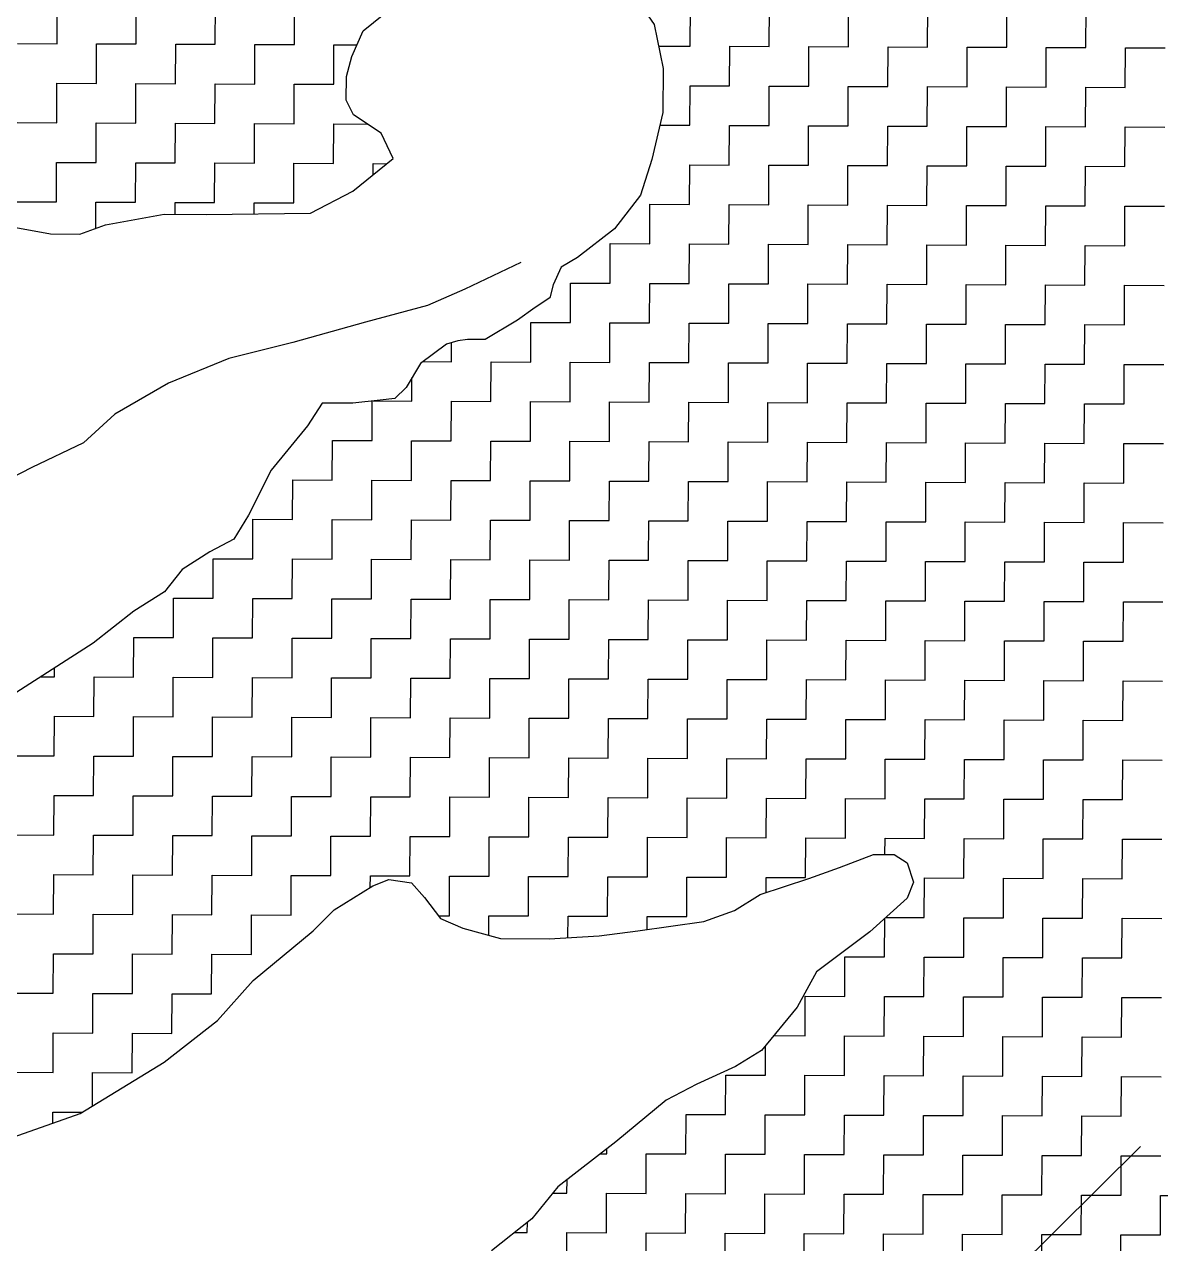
# Model space of a CAD drawing. Header units: metres. Extents: x 274536 to 279488, y 2074615 to 2078106.
# Drawn here: x 278409 to 278555.4, y 2076450.4 to 2076607.6 of the extents above; entities that cross this region are included whole.
import ezdxf

# ---------------------------------------------------------------- set-up
doc = ezdxf.new("R2010")
doc.units = ezdxf.units.M
doc.layers.add('LINE_WATER', color=4, linetype='Continuous')
doc.layers.add('POLY_HATCH', color=12, linetype='Continuous')

msp = doc.modelspace()

# ---------------------------------------------------------------- linework, layer by layer
msp.add_lwpolyline([(278482.54, 2076393.18), (278552.81, 2076462.91)])
at = {"layer": 'LINE_WATER'}
for p, q in [((278472.96, 2076576.86), (278465.75, 2076573.42)), ((278465.75, 2076573.42), (278460.94, 2076571.31)), ((278460.94, 2076571.31), (278452.93, 2076569.2)), ((278452.93, 2076569.2), (278443.59, 2076566.58)), ((278443.59, 2076566.58), (278435.31, 2076564.48)), ((278435.31, 2076564.48), (278427.56, 2076561.31)), ((278427.56, 2076561.31), (278420.62, 2076557.34)), ((278420.62, 2076557.34), (278416.6, 2076553.62)), ((278416.6, 2076553.62), (278409.92, 2076550.45)), ((278409.92, 2076550.45), (278403.24, 2076547.01))]:
    msp.add_line(p, q, dxfattribs=at)
at = {"layer": 'POLY_HATCH'}
for p, q in [((278486.62, 2076612.74), (278490.14, 2076607.54)), ((278452.63, 2076606.74), (278456.42, 2076609.79)), ((278490.14, 2076607.54), (278491.3, 2076601.88)), ((278451.2, 2076603.44), (278452.63, 2076606.74)), ((278450.49, 2076600.85), (278451.2, 2076603.44)), ((278491.3, 2076601.88), (278491.28, 2076596.22)), ((278450.47, 2076597.79), (278450.49, 2076600.85)), ((278451.41, 2076595.9), (278450.47, 2076597.79)), ((278491.28, 2076596.22), (278489.86, 2076590.13)), ((278454.94, 2076593.53), (278451.41, 2076595.9)), ((278456.51, 2076590.29), (278454.94, 2076593.53)), ((278451.3, 2076586.06), (278456.51, 2076590.29)), ((278489.86, 2076590.13), (278488.39, 2076585.57)), ((278445.86, 2076583.25), (278451.3, 2076586.06)), ((278488.39, 2076585.57), (278485.04, 2076581.22)), ((278400.57, 2076582.72), (278412.36, 2076580.55)), ((278419.44, 2076581.71), (278426.99, 2076583.09)), ((278426.99, 2076583.09), (278432.42, 2076583.07)), ((278432.42, 2076583.07), (278445.86, 2076583.25)), ((278412.36, 2076580.55), (278416.13, 2076580.54)), ((278416.13, 2076580.54), (278419.44, 2076581.71)), ((278485.04, 2076581.22), (278480.25, 2076577.5)), ((278480.25, 2076577.5), (278478.17, 2076576.26)), ((278478.17, 2076576.26), (278477.12, 2076573.98)), ((278477.12, 2076573.98), (278476.7, 2076572.32)), ((278474.83, 2076571.08), (278472.53, 2076569.43)), ((278476.7, 2076572.32), (278474.83, 2076571.08)), ((278472.53, 2076569.43), (278468.37, 2076566.96)), ((278463.38, 2076566.35), (278460.05, 2076563.87)), ((278464.84, 2076566.76), (278463.38, 2076566.35)), ((278466.08, 2076566.96), (278464.84, 2076566.76)), ((278468.37, 2076566.96), (278466.08, 2076566.96)), ((278460.05, 2076563.87), (278458.17, 2076560.77)), ((278458.17, 2076560.77), (278456.71, 2076559.32)), ((278447.35, 2076558.73), (278445.47, 2076555.83)), ((278451.3, 2076558.72), (278447.35, 2076558.73)), ((278454.83, 2076559.12), (278451.3, 2076558.72)), ((278456.71, 2076559.32), (278454.83, 2076559.12)), ((278445.47, 2076555.83), (278440.8, 2076550.12)), ((278440.8, 2076550.12), (278437.87, 2076544.32)), ((278437.87, 2076544.32), (278435.99, 2076541.21)), ((278435.99, 2076541.21), (278432.87, 2076539.57)), ((278432.87, 2076539.57), (278429.32, 2076537.3)), ((278429.32, 2076537.3), (278427.03, 2076534.4)), ((278427.03, 2076534.4), (278423.07, 2076531.92)), ((278423.07, 2076531.92), (278417.86, 2076527.79)), ((278417.86, 2076527.79), (278407.86, 2076521.39)), ((278514.03, 2076498.9), (278518.4, 2076500.55)), ((278518.4, 2076500.55), (278521.1, 2076500.54)), ((278521.1, 2076500.54), (278522.75, 2076499.49)), ((278510.07, 2076497.46), (278514.03, 2076498.9)), ((278522.75, 2076499.49), (278523.58, 2076497)), ((278453.89, 2076496.5), (278455.97, 2076497.33)), ((278455.97, 2076497.33), (278458.88, 2076496.9)), ((278503.83, 2076495.41), (278510.07, 2076497.46)), ((278448.89, 2076493.41), (278453.89, 2076496.5)), ((278458.88, 2076496.9), (278460.53, 2076495.02)), ((278523.58, 2076497), (278522.74, 2076494.92)), ((278460.53, 2076495.02), (278462.6, 2076492.32)), ((278500.5, 2076493.35), (278503.83, 2076495.41)), ((278522.74, 2076494.92), (278517.94, 2076490.58)), ((278446.18, 2076490.72), (278448.89, 2076493.41)), ((278496.55, 2076491.91), (278500.5, 2076493.35)), ((278462.6, 2076492.32), (278465.5, 2076491.06)), ((278465.5, 2076491.06), (278470.36, 2076489.73)), ((278488.03, 2076490.7), (278496.55, 2076491.91)), ((278438.47, 2076484.31), (278446.18, 2076490.72)), ((278470.36, 2076489.73), (278476.6, 2076489.7)), ((278476.6, 2076489.7), (278483.04, 2076490.09)), ((278483.04, 2076490.09), (278488.03, 2076490.7)), ((278517.94, 2076490.58), (278511.07, 2076485.42)), ((278511.07, 2076485.42), (278508.56, 2076480.86)), ((278433.88, 2076479.14), (278438.47, 2076484.31)), ((278508.56, 2076480.86), (278503.96, 2076475.27)), ((278427, 2076473.77), (278433.88, 2076479.14)), ((278503.96, 2076475.27), (278500.63, 2076473.21)), ((278416.17, 2076467.17), (278427, 2076473.77)), ((278500.63, 2076473.21), (278495.64, 2076470.94)), ((278495.64, 2076470.94), (278491.68, 2076468.88)), ((278491.68, 2076468.88), (278485.22, 2076463.51)), ((278406.81, 2076463.88), (278416.17, 2076467.17)), ((278485.22, 2076463.51), (278477.72, 2076457.72)), ((278477.72, 2076457.72), (278474.38, 2076453.58)), ((278474.38, 2076453.58), (278469.17, 2076449.45))]:
    msp.add_line(p, q, dxfattribs=at)
at = {"layer": 'POLY_HATCH', "linetype": 'Continuous'}
for p, q in [((278413.18, 2076605.08), (278413.2, 2076610.18)), ((278423.38, 2076605.04), (278423.4, 2076610.14)), ((278433.58, 2076605), (278433.6, 2076610.1)), ((278443.78, 2076604.96), (278443.8, 2076610.06)), ((278494.79, 2076604.76), (278494.81, 2076609.86)), ((278504.99, 2076604.72), (278505.01, 2076609.82)), ((278515.19, 2076604.68), (278515.21, 2076609.79)), ((278525.39, 2076604.65), (278525.41, 2076609.75)), ((278535.59, 2076604.61), (278535.61, 2076609.71)), ((278545.79, 2076604.57), (278545.81, 2076609.67)), ((278408.08, 2076605.1), (278413.18, 2076605.08)), ((278418.26, 2076599.96), (278418.28, 2076605.06)), ((278418.28, 2076605.06), (278423.38, 2076605.04)), ((278428.46, 2076599.92), (278428.48, 2076605.02)), ((278428.48, 2076605.02), (278433.58, 2076605)), ((278438.66, 2076599.88), (278438.68, 2076604.98)), ((278438.68, 2076604.98), (278443.78, 2076604.96)), ((278448.86, 2076599.84), (278448.88, 2076604.94)), ((278448.88, 2076604.94), (278451.85, 2076604.93)), ((278490.71, 2076604.78), (278494.79, 2076604.76)), ((278499.87, 2076599.64), (278499.89, 2076604.74)), ((278499.89, 2076604.74), (278504.99, 2076604.72)), ((278510.07, 2076599.6), (278510.09, 2076604.7)), ((278510.09, 2076604.7), (278515.19, 2076604.68)), ((278520.27, 2076599.56), (278520.29, 2076604.67)), ((278520.29, 2076604.67), (278525.39, 2076604.65)), ((278530.47, 2076599.53), (278530.49, 2076604.63)), ((278530.49, 2076604.63), (278535.59, 2076604.61)), ((278540.67, 2076599.49), (278540.69, 2076604.59)), ((278540.69, 2076604.59), (278545.79, 2076604.57)), ((278550.87, 2076599.45), (278550.89, 2076604.55)), ((278550.89, 2076604.55), (278555.99, 2076604.53)), ((278413.14, 2076594.88), (278413.16, 2076599.98)), ((278413.16, 2076599.98), (278418.26, 2076599.96)), ((278423.34, 2076594.84), (278423.36, 2076599.94)), ((278423.36, 2076599.94), (278428.46, 2076599.92)), ((278433.54, 2076594.8), (278433.56, 2076599.9)), ((278433.56, 2076599.9), (278438.66, 2076599.88)), ((278443.74, 2076594.76), (278443.76, 2076599.86)), ((278443.76, 2076599.86), (278448.86, 2076599.84)), ((278494.75, 2076594.56), (278494.77, 2076599.66)), ((278494.77, 2076599.66), (278499.87, 2076599.64)), ((278504.95, 2076594.52), (278504.97, 2076599.62)), ((278504.97, 2076599.62), (278510.07, 2076599.6)), ((278515.15, 2076594.48), (278515.17, 2076599.58)), ((278515.17, 2076599.58), (278520.27, 2076599.56)), ((278525.35, 2076594.44), (278525.37, 2076599.54)), ((278525.37, 2076599.54), (278530.47, 2076599.53)), ((278535.55, 2076594.41), (278535.57, 2076599.51)), ((278535.57, 2076599.51), (278540.67, 2076599.49)), ((278545.75, 2076594.37), (278545.77, 2076599.47)), ((278545.77, 2076599.47), (278550.87, 2076599.45)), ((278408.04, 2076594.9), (278413.14, 2076594.88)), ((278418.22, 2076589.76), (278418.24, 2076594.86)), ((278418.24, 2076594.86), (278423.34, 2076594.84)), ((278428.42, 2076589.72), (278428.44, 2076594.82)), ((278428.44, 2076594.82), (278433.54, 2076594.8)), ((278438.62, 2076589.68), (278438.64, 2076594.78)), ((278438.64, 2076594.78), (278443.74, 2076594.76)), ((278448.82, 2076589.64), (278448.84, 2076594.74)), ((278448.84, 2076594.74), (278453.16, 2076594.72)), ((278490.9, 2076594.58), (278494.75, 2076594.56)), ((278499.83, 2076589.44), (278499.85, 2076594.54)), ((278499.85, 2076594.54), (278504.95, 2076594.52)), ((278510.03, 2076589.4), (278510.05, 2076594.5)), ((278510.05, 2076594.5), (278515.15, 2076594.48)), ((278520.23, 2076589.36), (278520.25, 2076594.46)), ((278520.25, 2076594.46), (278525.35, 2076594.44)), ((278530.43, 2076589.32), (278530.45, 2076594.42)), ((278530.45, 2076594.42), (278535.55, 2076594.41)), ((278540.63, 2076589.28), (278540.65, 2076594.39)), ((278540.65, 2076594.39), (278545.75, 2076594.37)), ((278550.83, 2076589.25), (278550.85, 2076594.35)), ((278550.85, 2076594.35), (278555.95, 2076594.33)), ((278413.1, 2076584.68), (278413.12, 2076589.78)), ((278413.12, 2076589.78), (278418.22, 2076589.76)), ((278423.3, 2076584.64), (278423.32, 2076589.74)), ((278423.32, 2076589.74), (278428.42, 2076589.72)), ((278433.5, 2076584.6), (278433.52, 2076589.7)), ((278433.52, 2076589.7), (278438.62, 2076589.68)), ((278443.7, 2076584.56), (278443.72, 2076589.66)), ((278443.72, 2076589.66), (278448.82, 2076589.64)), ((278453.92, 2076589.62), (278455.68, 2076589.61)), ((278453.92, 2076588.18), (278453.92, 2076589.62)), ((278494.71, 2076584.36), (278494.73, 2076589.46)), ((278494.73, 2076589.46), (278499.83, 2076589.44)), ((278504.91, 2076584.32), (278504.93, 2076589.42)), ((278504.93, 2076589.42), (278510.03, 2076589.4)), ((278515.11, 2076584.28), (278515.13, 2076589.38)), ((278515.13, 2076589.38), (278520.23, 2076589.36)), ((278525.31, 2076584.24), (278525.33, 2076589.34)), ((278525.33, 2076589.34), (278530.43, 2076589.32)), ((278535.51, 2076584.2), (278535.53, 2076589.3)), ((278535.53, 2076589.3), (278540.63, 2076589.28)), ((278545.71, 2076584.16), (278545.73, 2076589.27)), ((278545.73, 2076589.27), (278550.83, 2076589.25)), ((278408, 2076584.7), (278413.1, 2076584.68)), ((278418.19, 2076581.26), (278418.2, 2076584.66)), ((278418.2, 2076584.66), (278423.3, 2076584.64)), ((278428.39, 2076583.09), (278428.4, 2076584.62)), ((278428.4, 2076584.62), (278433.5, 2076584.6)), ((278438.6, 2076584.58), (278443.7, 2076584.56)), ((278438.6, 2076583.15), (278438.6, 2076584.58)), ((278489.59, 2076579.28), (278489.61, 2076584.38)), ((278489.61, 2076584.38), (278494.71, 2076584.36)), ((278499.79, 2076579.24), (278499.81, 2076584.34)), ((278499.81, 2076584.34), (278504.91, 2076584.32)), ((278509.99, 2076579.2), (278510.01, 2076584.3)), ((278510.01, 2076584.3), (278515.11, 2076584.28)), ((278520.19, 2076579.16), (278520.21, 2076584.26)), ((278520.21, 2076584.26), (278525.31, 2076584.24)), ((278530.39, 2076579.12), (278530.41, 2076584.22)), ((278530.41, 2076584.22), (278535.51, 2076584.2)), ((278540.59, 2076579.08), (278540.61, 2076584.18)), ((278540.61, 2076584.18), (278545.71, 2076584.16)), ((278550.79, 2076579.04), (278550.81, 2076584.14)), ((278550.81, 2076584.14), (278555.91, 2076584.13)), ((278484.47, 2076574.2), (278484.49, 2076579.3)), ((278484.49, 2076579.3), (278489.59, 2076579.28)), ((278494.67, 2076574.16), (278494.69, 2076579.26)), ((278494.69, 2076579.26), (278499.79, 2076579.24)), ((278504.87, 2076574.12), (278504.89, 2076579.22)), ((278504.89, 2076579.22), (278509.99, 2076579.2)), ((278515.07, 2076574.08), (278515.09, 2076579.18)), ((278515.09, 2076579.18), (278520.19, 2076579.16)), ((278525.27, 2076574.04), (278525.29, 2076579.14)), ((278525.29, 2076579.14), (278530.39, 2076579.12)), ((278535.47, 2076574), (278535.49, 2076579.1)), ((278535.49, 2076579.1), (278540.59, 2076579.08)), ((278545.67, 2076573.96), (278545.69, 2076579.06)), ((278545.69, 2076579.06), (278550.79, 2076579.04)), ((278479.35, 2076569.12), (278479.37, 2076574.22)), ((278479.37, 2076574.22), (278484.47, 2076574.2)), ((278489.55, 2076569.08), (278489.57, 2076574.18)), ((278489.57, 2076574.18), (278494.67, 2076574.16)), ((278499.75, 2076569.04), (278499.77, 2076574.14)), ((278499.77, 2076574.14), (278504.87, 2076574.12)), ((278509.95, 2076569), (278509.97, 2076574.1)), ((278509.97, 2076574.1), (278515.07, 2076574.08)), ((278520.15, 2076568.96), (278520.17, 2076574.06)), ((278520.17, 2076574.06), (278525.27, 2076574.04)), ((278530.35, 2076568.92), (278530.37, 2076574.02)), ((278530.37, 2076574.02), (278535.47, 2076574)), ((278540.55, 2076568.88), (278540.57, 2076573.98)), ((278540.57, 2076573.98), (278545.67, 2076573.96)), ((278550.75, 2076568.84), (278550.77, 2076573.94)), ((278550.77, 2076573.94), (278555.87, 2076573.92)), ((278474.23, 2076564.04), (278474.25, 2076569.14)), ((278474.25, 2076569.14), (278479.35, 2076569.12)), ((278484.43, 2076564), (278484.45, 2076569.1)), ((278484.45, 2076569.1), (278489.55, 2076569.08)), ((278494.63, 2076563.96), (278494.65, 2076569.06)), ((278494.65, 2076569.06), (278499.75, 2076569.04)), ((278504.83, 2076563.92), (278504.85, 2076569.02)), ((278504.85, 2076569.02), (278509.95, 2076569)), ((278515.03, 2076563.88), (278515.05, 2076568.98)), ((278515.05, 2076568.98), (278520.15, 2076568.96)), ((278525.23, 2076563.84), (278525.25, 2076568.94)), ((278525.25, 2076568.94), (278530.35, 2076568.92)), ((278535.43, 2076563.8), (278535.45, 2076568.9)), ((278535.45, 2076568.9), (278540.55, 2076568.88)), ((278545.63, 2076563.76), (278545.65, 2076568.86)), ((278545.65, 2076568.86), (278550.75, 2076568.84)), ((278464.03, 2076564.08), (278464.03, 2076566.54)), ((278460.34, 2076564.09), (278464.03, 2076564.08)), ((278469.11, 2076558.96), (278469.13, 2076564.06)), ((278469.13, 2076564.06), (278474.23, 2076564.04)), ((278479.31, 2076558.92), (278479.33, 2076564.02)), ((278479.33, 2076564.02), (278484.43, 2076564)), ((278489.51, 2076558.88), (278489.53, 2076563.98)), ((278489.53, 2076563.98), (278494.63, 2076563.96)), ((278499.71, 2076558.84), (278499.73, 2076563.94)), ((278499.73, 2076563.94), (278504.83, 2076563.92)), ((278509.91, 2076558.8), (278509.93, 2076563.9)), ((278509.93, 2076563.9), (278515.03, 2076563.88)), ((278520.11, 2076558.76), (278520.13, 2076563.86)), ((278520.13, 2076563.86), (278525.23, 2076563.84)), ((278530.31, 2076558.72), (278530.33, 2076563.82)), ((278530.33, 2076563.82), (278535.43, 2076563.8)), ((278540.51, 2076558.68), (278540.53, 2076563.78)), ((278540.53, 2076563.78), (278545.63, 2076563.76)), ((278550.72, 2076558.64), (278550.73, 2076563.74)), ((278550.73, 2076563.74), (278555.84, 2076563.72)), ((278458.9, 2076559), (278458.92, 2076562.01)), ((278453.78, 2076553.92), (278453.8, 2076559)), ((278453.93, 2076559.02), (278458.9, 2076559)), ((278463.99, 2076553.88), (278464.01, 2076558.98)), ((278464.01, 2076558.98), (278469.11, 2076558.96)), ((278474.19, 2076553.84), (278474.21, 2076558.94)), ((278474.21, 2076558.94), (278479.31, 2076558.92)), ((278484.39, 2076553.8), (278484.41, 2076558.9)), ((278484.41, 2076558.9), (278489.51, 2076558.88)), ((278494.59, 2076553.76), (278494.61, 2076558.86)), ((278494.61, 2076558.86), (278499.71, 2076558.84)), ((278504.79, 2076553.72), (278504.81, 2076558.82)), ((278504.81, 2076558.82), (278509.91, 2076558.8)), ((278514.99, 2076553.68), (278515.01, 2076558.78)), ((278515.01, 2076558.78), (278520.11, 2076558.76)), ((278525.19, 2076553.64), (278525.21, 2076558.74)), ((278525.21, 2076558.74), (278530.31, 2076558.72)), ((278535.39, 2076553.6), (278535.41, 2076558.7)), ((278535.41, 2076558.7), (278540.51, 2076558.68)), ((278545.59, 2076553.56), (278545.61, 2076558.66)), ((278545.61, 2076558.66), (278550.72, 2076558.64)), ((278448.66, 2076548.83), (278448.68, 2076553.93)), ((278448.68, 2076553.93), (278453.78, 2076553.92)), ((278458.87, 2076548.79), (278458.89, 2076553.9)), ((278458.89, 2076553.9), (278463.99, 2076553.88)), ((278469.07, 2076548.76), (278469.09, 2076553.86)), ((278469.09, 2076553.86), (278474.19, 2076553.84)), ((278479.27, 2076548.72), (278479.29, 2076553.82)), ((278479.29, 2076553.82), (278484.39, 2076553.8)), ((278489.47, 2076548.68), (278489.49, 2076553.78)), ((278489.49, 2076553.78), (278494.59, 2076553.76)), ((278499.67, 2076548.64), (278499.69, 2076553.74)), ((278499.69, 2076553.74), (278504.79, 2076553.72)), ((278509.87, 2076548.6), (278509.89, 2076553.7)), ((278509.89, 2076553.7), (278514.99, 2076553.68)), ((278520.07, 2076548.56), (278520.09, 2076553.66)), ((278520.09, 2076553.66), (278525.19, 2076553.64)), ((278530.27, 2076548.52), (278530.29, 2076553.62)), ((278530.29, 2076553.62), (278535.39, 2076553.6)), ((278540.47, 2076548.48), (278540.49, 2076553.58)), ((278540.49, 2076553.58), (278545.59, 2076553.56)), ((278550.68, 2076548.44), (278550.7, 2076553.54)), ((278550.7, 2076553.54), (278555.8, 2076553.52)), ((278443.54, 2076543.75), (278443.56, 2076548.85)), ((278443.56, 2076548.85), (278448.66, 2076548.83)), ((278453.75, 2076543.71), (278453.77, 2076548.81)), ((278453.77, 2076548.81), (278458.87, 2076548.79)), ((278463.95, 2076543.67), (278463.97, 2076548.78)), ((278463.97, 2076548.78), (278469.07, 2076548.76)), ((278474.15, 2076543.64), (278474.17, 2076548.74)), ((278474.17, 2076548.74), (278479.27, 2076548.72)), ((278484.35, 2076543.6), (278484.37, 2076548.7)), ((278484.37, 2076548.7), (278489.47, 2076548.68)), ((278494.55, 2076543.56), (278494.57, 2076548.66)), ((278494.57, 2076548.66), (278499.67, 2076548.64)), ((278504.75, 2076543.52), (278504.77, 2076548.62)), ((278504.77, 2076548.62), (278509.87, 2076548.6)), ((278514.95, 2076543.48), (278514.97, 2076548.58)), ((278514.97, 2076548.58), (278520.07, 2076548.56)), ((278525.15, 2076543.44), (278525.17, 2076548.54)), ((278525.17, 2076548.54), (278530.27, 2076548.52)), ((278535.35, 2076543.4), (278535.37, 2076548.5)), ((278535.37, 2076548.5), (278540.47, 2076548.48)), ((278545.56, 2076543.36), (278545.58, 2076548.46)), ((278545.58, 2076548.46), (278550.68, 2076548.44)), ((278438.42, 2076538.67), (278438.44, 2076543.77)), ((278438.44, 2076543.77), (278443.54, 2076543.75)), ((278448.63, 2076538.63), (278448.64, 2076543.73)), ((278448.64, 2076543.73), (278453.75, 2076543.71)), ((278458.83, 2076538.59), (278458.85, 2076543.69)), ((278458.85, 2076543.69), (278463.95, 2076543.67)), ((278469.03, 2076538.55), (278469.05, 2076543.65)), ((278469.05, 2076543.65), (278474.15, 2076543.64)), ((278479.23, 2076538.52), (278479.25, 2076543.62)), ((278479.25, 2076543.62), (278484.35, 2076543.6)), ((278489.43, 2076538.48), (278489.45, 2076543.58)), ((278489.45, 2076543.58), (278494.55, 2076543.56)), ((278499.63, 2076538.44), (278499.65, 2076543.54)), ((278499.65, 2076543.54), (278504.75, 2076543.52)), ((278509.83, 2076538.4), (278509.85, 2076543.5)), ((278509.85, 2076543.5), (278514.95, 2076543.48)), ((278520.03, 2076538.36), (278520.05, 2076543.46)), ((278520.05, 2076543.46), (278525.15, 2076543.44)), ((278530.23, 2076538.32), (278530.25, 2076543.42)), ((278530.25, 2076543.42), (278535.35, 2076543.4)), ((278540.44, 2076538.28), (278540.46, 2076543.38)), ((278540.46, 2076543.38), (278545.56, 2076543.36)), ((278550.64, 2076538.24), (278550.66, 2076543.34)), ((278550.66, 2076543.34), (278555.76, 2076543.32)), ((278433.3, 2076533.59), (278433.32, 2076538.69)), ((278433.32, 2076538.69), (278438.42, 2076538.67)), ((278443.5, 2076533.55), (278443.52, 2076538.65)), ((278443.52, 2076538.65), (278448.63, 2076538.63)), ((278453.71, 2076533.51), (278453.73, 2076538.61)), ((278453.73, 2076538.61), (278458.83, 2076538.59)), ((278463.91, 2076533.47), (278463.93, 2076538.57)), ((278463.93, 2076538.57), (278469.03, 2076538.55)), ((278474.11, 2076533.43), (278474.13, 2076538.53)), ((278474.13, 2076538.53), (278479.23, 2076538.52)), ((278484.31, 2076533.39), (278484.33, 2076538.5)), ((278484.33, 2076538.5), (278489.43, 2076538.48)), ((278494.51, 2076533.36), (278494.53, 2076538.46)), ((278494.53, 2076538.46), (278499.63, 2076538.44)), ((278504.71, 2076533.32), (278504.73, 2076538.42)), ((278504.73, 2076538.42), (278509.83, 2076538.4)), ((278514.91, 2076533.28), (278514.93, 2076538.38)), ((278514.93, 2076538.38), (278520.03, 2076538.36)), ((278525.11, 2076533.24), (278525.13, 2076538.34)), ((278525.13, 2076538.34), (278530.23, 2076538.32)), ((278535.32, 2076533.2), (278535.33, 2076538.3)), ((278535.33, 2076538.3), (278540.44, 2076538.28)), ((278545.52, 2076533.16), (278545.54, 2076538.26)), ((278545.54, 2076538.26), (278550.64, 2076538.24)), ((278428.18, 2076528.51), (278428.2, 2076533.61)), ((278428.2, 2076533.61), (278433.3, 2076533.59)), ((278438.38, 2076528.47), (278438.4, 2076533.57)), ((278438.4, 2076533.57), (278443.5, 2076533.55)), ((278448.59, 2076528.43), (278448.61, 2076533.53)), ((278448.61, 2076533.53), (278453.71, 2076533.51)), ((278458.79, 2076528.39), (278458.81, 2076533.49)), ((278458.81, 2076533.49), (278463.91, 2076533.47)), ((278468.99, 2076528.35), (278469.01, 2076533.45)), ((278469.01, 2076533.45), (278474.11, 2076533.43)), ((278479.19, 2076528.31), (278479.21, 2076533.41)), ((278479.21, 2076533.41), (278484.31, 2076533.39)), ((278489.39, 2076528.27), (278489.41, 2076533.38)), ((278489.41, 2076533.38), (278494.51, 2076533.36)), ((278499.59, 2076528.24), (278499.61, 2076533.34)), ((278499.61, 2076533.34), (278504.71, 2076533.32)), ((278509.79, 2076528.2), (278509.81, 2076533.3)), ((278509.81, 2076533.3), (278514.91, 2076533.28)), ((278519.99, 2076528.16), (278520.01, 2076533.26)), ((278520.01, 2076533.26), (278525.11, 2076533.24)), ((278530.19, 2076528.12), (278530.21, 2076533.22)), ((278530.21, 2076533.22), (278535.32, 2076533.2)), ((278540.4, 2076528.08), (278540.42, 2076533.18)), ((278540.42, 2076533.18), (278545.52, 2076533.16)), ((278550.6, 2076528.04), (278550.62, 2076533.14)), ((278550.62, 2076533.14), (278555.72, 2076533.12)), ((278423.06, 2076523.43), (278423.08, 2076528.53)), ((278423.08, 2076528.53), (278428.18, 2076528.51)), ((278433.26, 2076523.39), (278433.28, 2076528.49)), ((278433.28, 2076528.49), (278438.38, 2076528.47)), ((278443.47, 2076523.35), (278443.49, 2076528.45)), ((278443.49, 2076528.45), (278448.59, 2076528.43)), ((278453.67, 2076523.31), (278453.69, 2076528.41)), ((278453.69, 2076528.41), (278458.79, 2076528.39)), ((278463.87, 2076523.27), (278463.89, 2076528.37)), ((278463.89, 2076528.37), (278468.99, 2076528.35)), ((278474.07, 2076523.23), (278474.09, 2076528.33)), ((278474.09, 2076528.33), (278479.19, 2076528.31)), ((278484.27, 2076523.19), (278484.29, 2076528.29)), ((278484.29, 2076528.29), (278489.39, 2076528.27)), ((278494.47, 2076523.15), (278494.49, 2076528.25)), ((278494.49, 2076528.25), (278499.59, 2076528.24)), ((278504.67, 2076523.12), (278504.69, 2076528.22)), ((278504.69, 2076528.22), (278509.79, 2076528.2)), ((278514.87, 2076523.08), (278514.89, 2076528.18)), ((278514.89, 2076528.18), (278519.99, 2076528.16)), ((278525.07, 2076523.04), (278525.09, 2076528.14)), ((278525.09, 2076528.14), (278530.19, 2076528.12)), ((278535.28, 2076523), (278535.3, 2076528.1)), ((278535.3, 2076528.1), (278540.4, 2076528.08)), ((278545.48, 2076522.96), (278545.5, 2076528.06)), ((278545.5, 2076528.06), (278550.6, 2076528.04)), ((278412.86, 2076523.47), (278412.87, 2076524.59)), ((278411.12, 2076523.48), (278412.86, 2076523.47)), ((278417.94, 2076518.35), (278417.96, 2076523.45)), ((278417.96, 2076523.45), (278423.06, 2076523.43)), ((278428.14, 2076518.31), (278428.16, 2076523.41)), ((278428.16, 2076523.41), (278433.26, 2076523.39)), ((278438.35, 2076518.27), (278438.37, 2076523.37)), ((278438.37, 2076523.37), (278443.47, 2076523.35)), ((278448.55, 2076518.23), (278448.57, 2076523.33)), ((278448.57, 2076523.33), (278453.67, 2076523.31)), ((278458.75, 2076518.19), (278458.77, 2076523.29)), ((278458.77, 2076523.29), (278463.87, 2076523.27)), ((278468.95, 2076518.15), (278468.97, 2076523.25)), ((278468.97, 2076523.25), (278474.07, 2076523.23)), ((278479.15, 2076518.11), (278479.17, 2076523.21)), ((278479.17, 2076523.21), (278484.27, 2076523.19)), ((278489.35, 2076518.07), (278489.37, 2076523.17)), ((278489.37, 2076523.17), (278494.47, 2076523.15)), ((278499.55, 2076518.03), (278499.57, 2076523.13)), ((278499.57, 2076523.13), (278504.67, 2076523.12)), ((278509.75, 2076517.99), (278509.77, 2076523.1)), ((278509.77, 2076523.1), (278514.87, 2076523.08)), ((278519.95, 2076517.96), (278519.97, 2076523.06)), ((278519.97, 2076523.06), (278525.07, 2076523.04)), ((278530.16, 2076517.92), (278530.18, 2076523.02)), ((278530.18, 2076523.02), (278535.28, 2076523)), ((278540.36, 2076517.88), (278540.38, 2076522.98)), ((278540.38, 2076522.98), (278545.48, 2076522.96)), ((278550.56, 2076517.84), (278550.58, 2076522.94)), ((278550.58, 2076522.94), (278555.68, 2076522.92)), ((278412.82, 2076513.27), (278412.84, 2076518.37)), ((278412.84, 2076518.37), (278417.94, 2076518.35)), ((278423.02, 2076513.23), (278423.04, 2076518.33)), ((278423.04, 2076518.33), (278428.14, 2076518.31)), ((278433.23, 2076513.19), (278433.24, 2076518.29)), ((278433.24, 2076518.29), (278438.35, 2076518.27)), ((278443.43, 2076513.15), (278443.45, 2076518.25)), ((278443.45, 2076518.25), (278448.55, 2076518.23)), ((278453.63, 2076513.11), (278453.65, 2076518.21)), ((278453.65, 2076518.21), (278458.75, 2076518.19)), ((278463.83, 2076513.07), (278463.85, 2076518.17)), ((278463.85, 2076518.17), (278468.95, 2076518.15)), ((278474.03, 2076513.03), (278474.05, 2076518.13)), ((278474.05, 2076518.13), (278479.15, 2076518.11)), ((278484.23, 2076512.99), (278484.25, 2076518.09)), ((278484.25, 2076518.09), (278489.35, 2076518.07)), ((278494.43, 2076512.95), (278494.45, 2076518.05)), ((278494.45, 2076518.05), (278499.55, 2076518.03)), ((278504.63, 2076512.91), (278504.65, 2076518.01)), ((278504.65, 2076518.01), (278509.75, 2076517.99)), ((278514.83, 2076512.87), (278514.85, 2076517.98)), ((278514.85, 2076517.98), (278519.95, 2076517.96)), ((278525.04, 2076512.84), (278525.06, 2076517.94)), ((278525.06, 2076517.94), (278530.16, 2076517.92)), ((278535.24, 2076512.8), (278535.26, 2076517.9)), ((278535.26, 2076517.9), (278540.36, 2076517.88)), ((278545.44, 2076512.76), (278545.46, 2076517.86)), ((278545.46, 2076517.86), (278550.56, 2076517.84)), ((278407.72, 2076513.29), (278412.82, 2076513.27)), ((278417.9, 2076508.15), (278417.92, 2076513.25)), ((278417.92, 2076513.25), (278423.02, 2076513.23)), ((278428.1, 2076508.11), (278428.12, 2076513.21)), ((278428.12, 2076513.21), (278433.23, 2076513.19)), ((278438.31, 2076508.07), (278438.33, 2076513.17)), ((278438.33, 2076513.17), (278443.43, 2076513.15)), ((278448.51, 2076508.03), (278448.53, 2076513.13)), ((278448.53, 2076513.13), (278453.63, 2076513.11)), ((278458.71, 2076507.99), (278458.73, 2076513.09)), ((278458.73, 2076513.09), (278463.83, 2076513.07)), ((278468.91, 2076507.95), (278468.93, 2076513.05)), ((278468.93, 2076513.05), (278474.03, 2076513.03)), ((278479.11, 2076507.91), (278479.13, 2076513.01)), ((278479.13, 2076513.01), (278484.23, 2076512.99)), ((278489.31, 2076507.87), (278489.33, 2076512.97)), ((278489.33, 2076512.97), (278494.43, 2076512.95)), ((278499.51, 2076507.83), (278499.53, 2076512.93)), ((278499.53, 2076512.93), (278504.63, 2076512.91)), ((278509.71, 2076507.79), (278509.73, 2076512.89)), ((278509.73, 2076512.89), (278514.83, 2076512.87)), ((278519.92, 2076507.75), (278519.93, 2076512.85)), ((278519.93, 2076512.85), (278525.04, 2076512.84)), ((278530.12, 2076507.72), (278530.14, 2076512.82)), ((278530.14, 2076512.82), (278535.24, 2076512.8)), ((278540.32, 2076507.68), (278540.34, 2076512.78)), ((278540.34, 2076512.78), (278545.44, 2076512.76)), ((278550.52, 2076507.64), (278550.54, 2076512.74)), ((278550.54, 2076512.74), (278555.64, 2076512.72)), ((278412.78, 2076503.07), (278412.8, 2076508.17)), ((278412.8, 2076508.17), (278417.9, 2076508.15)), ((278422.98, 2076503.03), (278423, 2076508.13)), ((278423, 2076508.13), (278428.1, 2076508.11)), ((278433.19, 2076502.99), (278433.21, 2076508.09)), ((278433.21, 2076508.09), (278438.31, 2076508.07)), ((278443.39, 2076502.95), (278443.41, 2076508.05)), ((278443.41, 2076508.05), (278448.51, 2076508.03)), ((278453.59, 2076502.91), (278453.61, 2076508.01)), ((278453.61, 2076508.01), (278458.71, 2076507.99)), ((278463.79, 2076502.87), (278463.81, 2076507.97)), ((278463.81, 2076507.97), (278468.91, 2076507.95)), ((278473.99, 2076502.83), (278474.01, 2076507.93)), ((278474.01, 2076507.93), (278479.11, 2076507.91)), ((278484.19, 2076502.79), (278484.21, 2076507.89)), ((278484.21, 2076507.89), (278489.31, 2076507.87)), ((278494.39, 2076502.75), (278494.41, 2076507.85)), ((278494.41, 2076507.85), (278499.51, 2076507.83)), ((278504.59, 2076502.71), (278504.61, 2076507.81)), ((278504.61, 2076507.81), (278509.71, 2076507.79)), ((278514.79, 2076502.67), (278514.81, 2076507.77)), ((278514.81, 2076507.77), (278519.92, 2076507.75)), ((278525, 2076502.63), (278525.02, 2076507.73)), ((278525.02, 2076507.73), (278530.12, 2076507.72)), ((278535.2, 2076502.59), (278535.22, 2076507.7)), ((278535.22, 2076507.7), (278540.32, 2076507.68)), ((278545.4, 2076502.56), (278545.42, 2076507.66)), ((278545.42, 2076507.66), (278550.52, 2076507.64)), ((278407.68, 2076503.09), (278412.78, 2076503.07)), ((278417.86, 2076497.95), (278417.88, 2076503.05)), ((278417.88, 2076503.05), (278422.98, 2076503.03)), ((278428.07, 2076497.91), (278428.09, 2076503.01)), ((278428.09, 2076503.01), (278433.19, 2076502.99)), ((278438.27, 2076497.87), (278438.29, 2076502.97)), ((278438.29, 2076502.97), (278443.39, 2076502.95)), ((278448.47, 2076497.83), (278448.49, 2076502.93)), ((278448.49, 2076502.93), (278453.59, 2076502.91)), ((278458.67, 2076497.79), (278458.69, 2076502.89)), ((278458.69, 2076502.89), (278463.79, 2076502.87)), ((278468.87, 2076497.75), (278468.89, 2076502.85)), ((278468.89, 2076502.85), (278473.99, 2076502.83)), ((278479.07, 2076497.71), (278479.09, 2076502.81)), ((278479.09, 2076502.81), (278484.19, 2076502.79)), ((278489.27, 2076497.67), (278489.29, 2076502.77)), ((278489.29, 2076502.77), (278494.39, 2076502.75)), ((278499.47, 2076497.63), (278499.49, 2076502.73)), ((278499.49, 2076502.73), (278504.59, 2076502.71)), ((278509.67, 2076497.59), (278509.69, 2076502.69)), ((278509.69, 2076502.69), (278514.79, 2076502.67)), ((278519.89, 2076500.54), (278519.9, 2076502.65)), ((278519.9, 2076502.65), (278525, 2076502.63)), ((278530.08, 2076497.51), (278530.1, 2076502.61)), ((278530.1, 2076502.61), (278535.2, 2076502.59)), ((278540.28, 2076497.47), (278540.3, 2076502.58)), ((278540.3, 2076502.58), (278545.4, 2076502.56)), ((278550.48, 2076497.44), (278550.5, 2076502.54)), ((278550.5, 2076502.54), (278555.6, 2076502.52)), ((278412.74, 2076492.87), (278412.76, 2076497.97)), ((278412.76, 2076497.97), (278417.86, 2076497.95)), ((278422.95, 2076492.83), (278422.97, 2076497.93)), ((278422.97, 2076497.93), (278428.07, 2076497.91)), ((278433.15, 2076492.79), (278433.17, 2076497.89)), ((278433.17, 2076497.89), (278438.27, 2076497.87)), ((278443.35, 2076492.75), (278443.37, 2076497.85)), ((278443.37, 2076497.85), (278448.47, 2076497.83)), ((278453.56, 2076496.3), (278453.57, 2076497.81)), ((278453.57, 2076497.81), (278458.67, 2076497.79)), ((278463.75, 2076492.67), (278463.77, 2076497.77)), ((278463.77, 2076497.77), (278468.87, 2076497.75)), ((278473.95, 2076492.63), (278473.97, 2076497.73)), ((278473.97, 2076497.73), (278479.07, 2076497.71)), ((278484.15, 2076492.59), (278484.17, 2076497.69)), ((278484.17, 2076497.69), (278489.27, 2076497.67)), ((278494.35, 2076492.55), (278494.37, 2076497.65)), ((278494.37, 2076497.65), (278499.47, 2076497.63)), ((278504.57, 2076497.61), (278509.67, 2076497.59)), ((278504.57, 2076495.65), (278504.57, 2076497.61)), ((278524.96, 2076492.43), (278524.98, 2076497.53)), ((278524.98, 2076497.53), (278530.08, 2076497.51)), ((278535.16, 2076492.39), (278535.18, 2076497.49)), ((278535.18, 2076497.49), (278540.28, 2076497.47)), ((278545.36, 2076492.35), (278545.38, 2076497.45)), ((278545.38, 2076497.45), (278550.48, 2076497.44)), ((278407.64, 2076492.89), (278412.74, 2076492.87)), ((278417.83, 2076487.75), (278417.84, 2076492.85)), ((278417.84, 2076492.85), (278422.95, 2076492.83)), ((278428.03, 2076487.71), (278428.05, 2076492.81)), ((278428.05, 2076492.81), (278433.15, 2076492.79)), ((278438.23, 2076487.67), (278438.25, 2076492.77)), ((278438.25, 2076492.77), (278443.35, 2076492.75)), ((278462.33, 2076492.67), (278463.75, 2076492.67)), ((278468.84, 2076490.14), (278468.85, 2076492.65)), ((278468.85, 2076492.65), (278473.95, 2076492.63)), ((278479.04, 2076489.85), (278479.05, 2076492.61)), ((278479.05, 2076492.61), (278484.15, 2076492.59)), ((278489.25, 2076492.57), (278494.35, 2076492.55)), ((278489.25, 2076490.87), (278489.25, 2076492.57)), ((278519.84, 2076487.35), (278519.86, 2076492.31)), ((278520.01, 2076492.45), (278524.96, 2076492.43)), ((278530.04, 2076487.31), (278530.06, 2076492.41)), ((278530.06, 2076492.41), (278535.16, 2076492.39)), ((278540.24, 2076487.27), (278540.26, 2076492.37)), ((278540.26, 2076492.37), (278545.36, 2076492.35)), ((278550.44, 2076487.23), (278550.46, 2076492.33)), ((278550.46, 2076492.33), (278555.56, 2076492.31)), ((278412.7, 2076482.66), (278412.72, 2076487.76)), ((278412.72, 2076487.76), (278417.83, 2076487.75)), ((278422.91, 2076482.63), (278422.93, 2076487.73)), ((278422.93, 2076487.73), (278428.03, 2076487.71)), ((278433.11, 2076482.59), (278433.13, 2076487.69)), ((278433.13, 2076487.69), (278438.23, 2076487.67)), ((278514.72, 2076482.27), (278514.74, 2076487.37)), ((278514.74, 2076487.37), (278519.84, 2076487.35)), ((278524.92, 2076482.23), (278524.94, 2076487.33)), ((278524.94, 2076487.33), (278530.04, 2076487.31)), ((278535.12, 2076482.19), (278535.14, 2076487.29)), ((278535.14, 2076487.29), (278540.24, 2076487.27)), ((278545.32, 2076482.15), (278545.34, 2076487.25)), ((278545.34, 2076487.25), (278550.44, 2076487.23)), ((278407.6, 2076482.68), (278412.7, 2076482.66)), ((278417.79, 2076477.54), (278417.81, 2076482.64)), ((278417.81, 2076482.64), (278422.91, 2076482.63)), ((278427.99, 2076477.5), (278428.01, 2076482.61)), ((278428.01, 2076482.61), (278433.11, 2076482.59)), ((278509.6, 2076477.19), (278509.62, 2076482.29)), ((278509.62, 2076482.29), (278514.72, 2076482.27)), ((278519.8, 2076477.15), (278519.82, 2076482.25)), ((278519.82, 2076482.25), (278524.92, 2076482.23)), ((278530, 2076477.11), (278530.02, 2076482.21)), ((278530.02, 2076482.21), (278535.12, 2076482.19)), ((278540.2, 2076477.07), (278540.22, 2076482.17)), ((278540.22, 2076482.17), (278545.32, 2076482.15)), ((278550.4, 2076477.03), (278550.42, 2076482.13)), ((278550.42, 2076482.13), (278555.52, 2076482.11)), ((278412.67, 2076472.46), (278412.69, 2076477.56)), ((278412.69, 2076477.56), (278417.79, 2076477.54)), ((278422.87, 2076472.42), (278422.89, 2076477.52)), ((278422.89, 2076477.52), (278427.99, 2076477.5)), ((278505.55, 2076477.21), (278509.6, 2076477.19)), ((278514.68, 2076472.07), (278514.7, 2076477.17)), ((278514.7, 2076477.17), (278519.8, 2076477.15)), ((278524.88, 2076472.03), (278524.9, 2076477.13)), ((278524.9, 2076477.13), (278530, 2076477.11)), ((278535.08, 2076471.99), (278535.1, 2076477.09)), ((278535.1, 2076477.09), (278540.2, 2076477.07)), ((278545.28, 2076471.95), (278545.3, 2076477.05)), ((278545.3, 2076477.05), (278550.4, 2076477.03)), ((278504.48, 2076472.11), (278504.49, 2076475.91)), ((278407.57, 2076472.48), (278412.67, 2076472.46)), ((278417.75, 2076468.13), (278417.77, 2076472.44)), ((278417.77, 2076472.44), (278422.87, 2076472.42)), ((278499.36, 2076467.03), (278499.38, 2076472.13)), ((278499.38, 2076472.13), (278504.48, 2076472.11)), ((278509.56, 2076466.99), (278509.58, 2076472.09)), ((278509.58, 2076472.09), (278514.68, 2076472.07)), ((278519.76, 2076466.95), (278519.78, 2076472.05)), ((278519.78, 2076472.05), (278524.88, 2076472.03)), ((278529.96, 2076466.91), (278529.98, 2076472.01)), ((278529.98, 2076472.01), (278535.08, 2076471.99)), ((278540.16, 2076466.87), (278540.18, 2076471.97)), ((278540.18, 2076471.97), (278545.28, 2076471.95)), ((278550.36, 2076466.83), (278550.38, 2076471.93)), ((278550.38, 2076471.93), (278555.48, 2076471.91)), ((278412.64, 2076465.93), (278412.65, 2076467.36)), ((278412.65, 2076467.36), (278416.47, 2076467.35)), ((278494.24, 2076461.95), (278494.26, 2076467.05)), ((278494.26, 2076467.05), (278499.36, 2076467.03)), ((278504.44, 2076461.91), (278504.46, 2076467.01)), ((278504.46, 2076467.01), (278509.56, 2076466.99)), ((278514.64, 2076461.87), (278514.66, 2076466.97)), ((278514.66, 2076466.97), (278519.76, 2076466.95)), ((278524.84, 2076461.83), (278524.86, 2076466.93)), ((278524.86, 2076466.93), (278529.96, 2076466.91)), ((278535.04, 2076461.79), (278535.06, 2076466.89)), ((278535.06, 2076466.89), (278540.16, 2076466.87)), ((278545.24, 2076461.75), (278545.26, 2076466.85)), ((278545.26, 2076466.85), (278550.36, 2076466.83)), ((278483.25, 2076461.99), (278484.03, 2076461.99)), ((278484.03, 2076461.99), (278484.04, 2076462.6)), ((278489.12, 2076456.87), (278489.13, 2076461.97)), ((278489.13, 2076461.97), (278494.24, 2076461.95)), ((278499.32, 2076456.83), (278499.34, 2076461.93)), ((278499.34, 2076461.93), (278504.44, 2076461.91)), ((278509.52, 2076456.79), (278509.54, 2076461.89)), ((278509.54, 2076461.89), (278514.64, 2076461.87)), ((278519.72, 2076456.75), (278519.74, 2076461.85)), ((278519.74, 2076461.85), (278524.84, 2076461.83)), ((278529.92, 2076456.71), (278529.94, 2076461.81)), ((278529.94, 2076461.81), (278535.04, 2076461.79)), ((278540.12, 2076456.67), (278540.14, 2076461.77)), ((278540.14, 2076461.77), (278545.24, 2076461.75)), ((278550.32, 2076456.63), (278550.34, 2076461.73)), ((278550.34, 2076461.73), (278555.44, 2076461.71)), ((278478.91, 2076456.91), (278478.92, 2076458.65)), ((278477.07, 2076456.91), (278478.91, 2076456.91)), ((278483.99, 2076451.79), (278484.01, 2076456.89)), ((278484.01, 2076456.89), (278489.12, 2076456.87)), ((278494.2, 2076451.75), (278494.22, 2076456.85)), ((278494.22, 2076456.85), (278499.32, 2076456.83)), ((278504.4, 2076451.71), (278504.42, 2076456.81)), ((278504.42, 2076456.81), (278509.52, 2076456.79)), ((278514.6, 2076451.67), (278514.62, 2076456.77)), ((278514.62, 2076456.77), (278519.72, 2076456.75)), ((278524.8, 2076451.63), (278524.82, 2076456.73)), ((278524.82, 2076456.73), (278529.92, 2076456.71)), ((278535, 2076451.59), (278535.02, 2076456.69)), ((278535.02, 2076456.69), (278540.12, 2076456.67)), ((278545.2, 2076451.55), (278545.22, 2076456.65)), ((278545.22, 2076456.65), (278550.32, 2076456.63)), ((278555.4, 2076451.51), (278555.42, 2076456.61)), ((278555.42, 2076456.61), (278560.52, 2076456.59)), ((278472.17, 2076451.83), (278473.79, 2076451.83)), ((278473.79, 2076451.83), (278473.8, 2076453.12)), ((278478.87, 2076446.7), (278478.89, 2076451.81)), ((278478.89, 2076451.81), (278483.99, 2076451.79)), ((278489.08, 2076446.67), (278489.1, 2076451.77)), ((278489.1, 2076451.77), (278494.2, 2076451.75)), ((278499.28, 2076446.63), (278499.3, 2076451.73)), ((278499.3, 2076451.73), (278504.4, 2076451.71)), ((278509.48, 2076446.59), (278509.5, 2076451.69)), ((278509.5, 2076451.69), (278514.6, 2076451.67)), ((278519.68, 2076446.55), (278519.7, 2076451.65)), ((278519.7, 2076451.65), (278524.8, 2076451.63)), ((278529.88, 2076446.51), (278529.9, 2076451.61)), ((278529.9, 2076451.61), (278535, 2076451.59)), ((278540.08, 2076446.47), (278540.1, 2076451.57)), ((278540.1, 2076451.57), (278545.2, 2076451.55)), ((278550.28, 2076446.43), (278550.3, 2076451.53)), ((278550.3, 2076451.53), (278555.4, 2076451.51))]:
    msp.add_line(p, q, dxfattribs=at)

doc.saveas('drawing.dxf')
